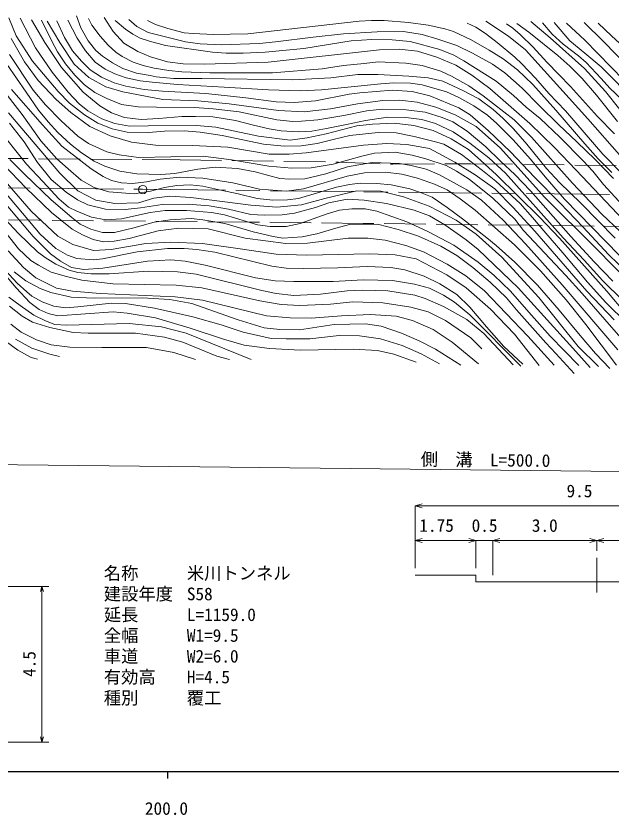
# Model space of a CAD drawing. Units: millimetres, scale not verified, with parts at other scales. Extents: x 40000 to 680000, y 20000 to 380000.
# Drawn here: x 246096 to 332093, y 198715 to 314163 of the extents above; entities that cross this region are included whole.
import ezdxf
from ezdxf.enums import TextEntityAlignment as Align

# ---------------------------------------------------------------- set-up
doc = ezdxf.new("R2010")
doc.units = ezdxf.units.MM
doc.header["$LTSCALE"] = 1000
doc.linetypes.add('CHAIN', pattern=[18.5, 12, -1.5, 3.5, -1.5])
doc.linetypes.add('DASHED', pattern=[7.5, 6, -1.5])
for name, color, linetype, lineweight in [('M-BGD', 7, 'Continuous', 13), ('M-BMK', 2, 'CHAIN', 13), ('M-BMK-SRVR', 3, 'Continuous', 13), ('M-STR-HTXT', 7, 'Continuous', 13), ('M-TTL-BAND', 7, 'Continuous', 25)]:
    doc.layers.add(name, color=color, linetype=linetype, lineweight=lineweight)
doc.styles.add('ＭＳ ゴシック', font='')
doc.styles.get('ＭＳ ゴシック').set_extended_font_data('MS Gothic')

msp = doc.modelspace()

# ---------------------------------------------------------------- linework, layer by layer
at = {"layer": 'M-BGD'}
for points in [[(254855, 314163), (255484, 312439), (256531, 310549), (257638, 309164), (258600, 308371), (260047, 307387), (261525, 306577), (263522, 305903), (265492, 305545), (266348, 305357), (268862, 305132), (272973, 305132), (286100, 304921), (291597, 305243), (295505, 305692), (298371, 305692), (302857, 305489), (305668, 305209), (307790, 304738), (310655, 303375), (313008, 302171), (315076, 300631), (316514, 299365), (317980, 297869), (319914, 295656), (322756, 292127), (324655, 290096), (327710, 287109), (332706, 282053)], [(245065, 313907), (246143, 311277), (248491, 307626), (252210, 303273), (253853, 301583), (256021, 299860), (257936, 298680), (260015, 297880), (262149, 297379), (265267, 297311), (267568, 297533), (270386, 297566), (272698, 297355), (275903, 296898), (281853, 295624), (284868, 295351), (287330, 295406), (289642, 295728), (291957, 296329), (294336, 296896), (298432, 297331), (301047, 297261), (303639, 296771), (306748, 295976), (307916, 295625), (310460, 294148), (313507, 291848), (315447, 290314), (318939, 287067), (320764, 285056), (322673, 282805), (325116, 279949), (328700, 275714), (331346, 272776), (334439, 269713)], [(246679, 313843), (248896, 309561), (251326, 306050), (253618, 303175), (255223, 301473), (256475, 300457), (258516, 299294), (260383, 298635), (262520, 298237), (265218, 298274), (272207, 298350), (274966, 298102), (281155, 296786), (285736, 296233), (288193, 296534), (290915, 297146), (295343, 298275), (297609, 298515), (300767, 298672), (303600, 298358), (306372, 297613), (308991, 296400), (311497, 294895), (313274, 293299), (315564, 291208), (321787, 285062), (324630, 282055), (331504, 274404), (334240, 271125)], [(248336, 313589), (250247, 310347), (252680, 306743), (255820, 303171), (258237, 301172), (259902, 300187), (261795, 299474), (264181, 299200), (266750, 299342), (270065, 299624), (272030, 299659), (274555, 299569), (277826, 299084), (280399, 298380), (282686, 297862), (284436, 297588), (286929, 297408), (288854, 297512), (290979, 297889), (293862, 298493), (296615, 299083), (299820, 299555), (302440, 299515), (304741, 299213), (306742, 298629), (309263, 297434), (311672, 295788), (314410, 293670), (316819, 291430), (325179, 282099), (328234, 278889), (330911, 275909), (333787, 273048)], [(249783, 313566), (251312, 310408), (252090, 309001), (253274, 307267), (254624, 305606), (255987, 304209), (257510, 303120), (259203, 302219), (261338, 301383), (263748, 301042), (266404, 300986), (271904, 300920), (274615, 300726), (278338, 300301), (283788, 299161), (286085, 298934), (287360, 298965), (289732, 299143), (293485, 299784), (296820, 300438), (299062, 300698), (302506, 300595), (305243, 300282), (307702, 299519), (309208, 298879), (311304, 297511), (313979, 295244), (316121, 293199), (318210, 291237), (320432, 288905), (326296, 282285), (329634, 278636), (332354, 275859)], [(250624, 313395), (252434, 310317), (254492, 307193), (256626, 305295), (259071, 303942), (261519, 303213), (267310, 302094), (272365, 301908), (276922, 301492), (284032, 300505), (287760, 300307), (291553, 300730), (295453, 301454), (299123, 301968), (301534, 301980), (304091, 301696), (306784, 300992), (309574, 299868), (312605, 298191), (316125, 295063), (322486, 288001), (329894, 280594), (335142, 275270)], [(251985, 313479), (253117, 311060), (254268, 309147), (255548, 307617), (256812, 306401), (258454, 305326), (260309, 304519), (261991, 304044), (264635, 303534), (267281, 303301), (273546, 302939), (279338, 302326), (283703, 301740), (286292, 301684), (289362, 301916), (294240, 302883), (295786, 303057), (300533, 303432), (303330, 303246), (305921, 302634), (310108, 300869), (311731, 299887), (314347, 297624), (317583, 294540), (321015, 290880), (324760, 287127), (328054, 283651), (331708, 279680), (335927, 275677)], [(253601, 313549), (254921, 310944), (256122, 309122), (257547, 307506), (259007, 306499), (260374, 305801), (262020, 305250), (264050, 304785), (265759, 304614), (269444, 304255), (276198, 303898), (282575, 303486), (287232, 303362), (290267, 303469), (298846, 304348), (300690, 304500), (303123, 304463), (304822, 304238), (308324, 303207), (310090, 302371), (312280, 301202), (314245, 299852), (315584, 298645), (317967, 296275), (320479, 293465), (322566, 290934), (325390, 287718), (333307, 279542)], [(256579, 313795), (257045, 312853), (258251, 311253), (259416, 309947), (260540, 308944), (261435, 308318), (263014, 307485), (264477, 306988), (266083, 306612), (268168, 306284), (270051, 306113), (274090, 305963), (283156, 305928), (290336, 306537), (293420, 307018), (296425, 307292), (298461, 307522), (302417, 307339), (304783, 306988), (307501, 306205), (309039, 305481), (311567, 304053), (313616, 302610), (318110, 299175), (320600, 296655), (326506, 290019), (330778, 285551), (333397, 283032)], [(258820, 313930), (260146, 311915), (261706, 310259), (263708, 309044), (265558, 308272), (267978, 307554), (270256, 307250), (273352, 307181), (282546, 307507), (298633, 309267), (301451, 309364), (304146, 309059), (306905, 308189), (309676, 307059), (311979, 305591), (314564, 303690), (320368, 298632), (323941, 295174), (327070, 291881), (333873, 284671)], [(260444, 313534), (261922, 312242), (262965, 311556), (264053, 310970), (265386, 310516), (267708, 309906), (274492, 308919), (276459, 308803), (278906, 308803), (282108, 308932), (287700, 309455), (294534, 310567), (297508, 310756), (300445, 310719), (303065, 310469), (307340, 309333), (309362, 308505), (310834, 307671), (315474, 304744), (318010, 302661), (319845, 301004), (321864, 299345), (324705, 296635), (328096, 293182), (329470, 291727), (331000, 289811), (333749, 286835)], [(262410, 313632), (263543, 312658), (265201, 311756), (270597, 310437), (272716, 310158), (275752, 310000), (281278, 310164), (283605, 310451), (289068, 311095), (293417, 311572), (298316, 311873), (302124, 311901), (304782, 311506), (307054, 310826), (309791, 309914), (312070, 308806), (314943, 307224), (316732, 305926), (319235, 303740), (321690, 301224), (324549, 298432), (327173, 295996), (329803, 293434), (332433, 290702)], [(265110, 313496), (266261, 312944), (268022, 312333), (270387, 311729), (271723, 311618), (274666, 311495), (277066, 311521), (279611, 311606), (295711, 313429), (297459, 313511), (299288, 313505), (302838, 313244), (305673, 312841), (308092, 312294), (309346, 311898), (311857, 310714), (314464, 309238), (316528, 307967), (318556, 306399), (320794, 304280), (324120, 300546), (328299, 295672), (330220, 293522), (332203, 291532)], [(311315, 313142), (312565, 312523), (313972, 311616), (315631, 310319), (318199, 308206), (319215, 307239), (321194, 305187), (323119, 302956), (325506, 300436), (330894, 294204), (333577, 291514)], [(313978, 313419), (317294, 311230), (319741, 309267), (328750, 299295), (333296, 294121)], [(316982, 313038), (317900, 312424), (318962, 311507), (320841, 309681), (322808, 307495), (324542, 305729), (326233, 303994), (330161, 299629), (332578, 297138)], [(318494, 313057), (320217, 311810), (324393, 308445), (326132, 306910), (327922, 305113), (330005, 302704), (333021, 298896)], [(320512, 313388), (323301, 311027), (328241, 306597), (331285, 303275), (333368, 300643)], [(322170, 313153), (323584, 311532), (325197, 310086), (327401, 308415), (328522, 307446), (330687, 305141), (331915, 303749), (334642, 301197)], [(323886, 313243), (326135, 310565), (328296, 308768), (330675, 306812), (340727, 296645), (345586, 292052), (347430, 290551), (348556, 289798), (350530, 289150), (351456, 289207), (352391, 289426), (353501, 290057), (355018, 291391), (355857, 292631), (359002, 297689), (362562, 303973), (363910, 305939), (367749, 310750), (369081, 312033)], [(325637, 313133), (328326, 310666), (333932, 304872), (341771, 297314), (344359, 295055), (347460, 292572), (348806, 291702), (350267, 291088), (351237, 290941), (352370, 291003), (353645, 291508), (355291, 292819), (356146, 294334), (357140, 296359), (358378, 298815), (360437, 302236), (362442, 305163), (363935, 307038), (365868, 309450), (368548, 312459)], [(328197, 313242), (330991, 310481), (341727, 299433), (345348, 296067), (347380, 294695), (348801, 293895), (349608, 293523), (351017, 293061), (352125, 292972), (352951, 293178), (353942, 293707), (354804, 294575), (356340, 296718), (358585, 300655), (360410, 303630), (362147, 306089), (363732, 308207), (366884, 312559)], [(330234, 313145), (332165, 311282), (334424, 309231), (336865, 306829), (339741, 303836), (343546, 299428), (345442, 297463), (346819, 296403), (348394, 295590), (349908, 295150), (351012, 295047), (352460, 295434), (353513, 296034), (354450, 296822), (355904, 298586), (357515, 301207), (359111, 303704), (361065, 306504), (362844, 308844), (365582, 312247)], [(245380, 310918), (247319, 307525), (249295, 304836), (251886, 302077), (254016, 300217), (256774, 298197), (259720, 296858), (262771, 295926), (266278, 295518), (271588, 295440), (276731, 295197), (282691, 294216), (285572, 294214), (288051, 294380), (296317, 295521), (299674, 295719), (302572, 295590), (305837, 295004), (309525, 293064), (312458, 291190), (315281, 289185), (317933, 286509), (321080, 283087), (328591, 274382), (332561, 270277)], [(245141, 308603), (248592, 303436), (250373, 301323), (252641, 299003), (255048, 296810), (256566, 295726), (259244, 294557), (261027, 294107), (263786, 293739), (273145, 293911), (277233, 293369), (282642, 292444), (285983, 292167), (288754, 292220), (291920, 292734), (296094, 293896), (297903, 294333), (300894, 294481), (303347, 294036), (305345, 293536), (308282, 292573), (309763, 291750), (311582, 290599), (315014, 287862), (318192, 284783), (319432, 283171), (325553, 276686), (327930, 274044), (331206, 270308), (337122, 263498)], [(244767, 307219), (247580, 303139), (249332, 300536), (250749, 298883), (252156, 297346), (253954, 295619), (255564, 294381), (257416, 293182), (258949, 292482), (261088, 291720), (263554, 291367), (267053, 291247), (269049, 291420), (272391, 292049), (274879, 292317), (278098, 292105), (280657, 291645), (284246, 290698), (285639, 290602), (287860, 290621), (290865, 291377), (294030, 292374), (297564, 293000), (301527, 292851), (303219, 292549), (305380, 292015), (307280, 291210), (311251, 289043), (313369, 287528), (316505, 284670), (319727, 281234), (325031, 275307), (333073, 265903)], [(243785, 304009), (246985, 299941), (249708, 296147), (251980, 293518), (253657, 292097), (255531, 290430), (257409, 289365), (259528, 288769), (263158, 288487), (265542, 288839), (267551, 289371), (269326, 289668), (271294, 289761), (273099, 289594), (275699, 289001), (278222, 288484), (280963, 287778), (283208, 287560), (285340, 287604), (286917, 287785), (292430, 289411), (294277, 289813), (295822, 289996), (298267, 289973), (300310, 289767), (303008, 289207), (304540, 288671), (306240, 287971), (308416, 286486), (310642, 284833), (314168, 282100), (315470, 281003), (318193, 278604), (321490, 275259), (324577, 271679), (327643, 268008), (329873, 265403), (331936, 263241)], [(245461, 303555), (249931, 298413), (252746, 295333), (256954, 292073), (258682, 290954), (259890, 290400), (261335, 290043), (262959, 289964), (264943, 290200), (266936, 290575), (269751, 290860), (273099, 290706), (277450, 290067), (281286, 289143), (285197, 288833), (287633, 289165), (293942, 291040), (296468, 291480), (299500, 291585), (301842, 291331), (304138, 290746), (306605, 289846), (308395, 289060), (310298, 287734), (312444, 286116), (318160, 281113), (321886, 277346), (325633, 273172), (328457, 269600), (332905, 263725)], [(244991, 300146), (252442, 291436), (255026, 288902), (257659, 287561), (260385, 287087), (263816, 287146), (265997, 287857), (268335, 288118), (271359, 287939), (280035, 286820), (283814, 286562), (287349, 286870), (290743, 287808), (295381, 288919), (298803, 288873), (302103, 288044), (305816, 286684), (309696, 284655), (312602, 282644), (316331, 279303), (321669, 273502), (327336, 266404), (330289, 263497)], [(243163, 298229), (247636, 292739), (250000, 290266), (252266, 287746), (253683, 286521), (254878, 285969), (257025, 285083), (259084, 284722), (261337, 284864), (265493, 285746), (267657, 286038), (270757, 286061), (274348, 285788), (276249, 285437), (280993, 283999), (282810, 283750), (285158, 283734), (287176, 284163), (291074, 285581), (292869, 286109), (294646, 286299), (296576, 286315), (298268, 285965), (302598, 284426), (305635, 283020), (309371, 281032), (312915, 278584), (315154, 276706), (317551, 274409), (320195, 271368), (323314, 267883), (327452, 263643)], [(245166, 298653), (247275, 295957), (249216, 292994), (251180, 290528), (253353, 288719), (254990, 287589), (256474, 286899), (259014, 286268), (261894, 286200), (264093, 286432), (267239, 286924), (270990, 286979), (274003, 286725), (276822, 286273), (280053, 285458), (281970, 285376), (284576, 285445), (286365, 285651), (289360, 286505), (291306, 287158), (293980, 287677), (296425, 287547), (299635, 287047), (303625, 286123), (305856, 285287), (308087, 283973), (311160, 281805), (312905, 280436), (318696, 274869), (326576, 266183), (329089, 263397)], [(245184, 293449), (247331, 291286), (251204, 287585), (254157, 285029), (255374, 284107), (256918, 283344), (258588, 282883), (260325, 282868), (263112, 283536), (266054, 284394), (268391, 284718), (271407, 284896), (273103, 284725), (276281, 284176), (280351, 282986), (283252, 282292), (284672, 282081), (287448, 282233), (289593, 282708), (292338, 283515), (294312, 284052), (298358, 284061), (301316, 283337), (304282, 282356), (307497, 280886), (309788, 279542), (312115, 277837), (314639, 275680), (317007, 273436), (318453, 271717), (322666, 266946), (324135, 265416), (326756, 262516)], [(242961, 292090), (248310, 285978), (252136, 282354), (254320, 281162), (257299, 280298), (259871, 280413), (264845, 281314), (268457, 281504), (273029, 281303), (278810, 280467), (283695, 279764), (288144, 279589), (297202, 279804), (300909, 279661), (303916, 279055), (308384, 276742), (311134, 274886), (314669, 271813), (318162, 268176), (321701, 263653)], [(244309, 292727), (247534, 289316), (251208, 285789), (254224, 283377), (255704, 282525), (257257, 281865), (258767, 281555), (260278, 281640), (262451, 282035), (266655, 283121), (269620, 283523), (273869, 283391), (279221, 282040), (285094, 281306), (288233, 281329), (294099, 282060), (296923, 282057), (299443, 281762), (302427, 280986), (304970, 280079), (308404, 278304), (311117, 276614), (313830, 274437), (320054, 267917), (323868, 263718)], [(241892, 291762), (249569, 282639), (251867, 280580), (253562, 279589), (254908, 279131), (257239, 278909), (258614, 279079), (263625, 280079), (267981, 280568), (270410, 280572), (272244, 280439), (274857, 280038), (283070, 278033), (285150, 277731), (287620, 277672), (292594, 277763), (296868, 277962), (300256, 277813), (302312, 277465), (305067, 276559), (307364, 275465), (309804, 273921), (311686, 272073), (314101, 269268), (316598, 266397), (319337, 263842)], [(243052, 288809), (248581, 282301), (251084, 279799), (252522, 278739), (254108, 277812), (255898, 277554), (258630, 277748), (265113, 278716), (268454, 278912), (270557, 278761), (273437, 278158), (280713, 276336), (283553, 275889), (286238, 275782), (291949, 275803), (296263, 276018), (300530, 275922), (303690, 275437), (305869, 274855), (307867, 273838), (309463, 272793), (311706, 270960), (319042, 263573)], [(243163, 284610), (246461, 280532), (248257, 278813), (249334, 278145), (251175, 277168), (253412, 276509), (255607, 276006), (260093, 275476), (269247, 275254), (272945, 274890), (281326, 273004), (284429, 272474), (287113, 272334), (291529, 272548), (294760, 272845), (299092, 272724), (303151, 272092), (305658, 271415), (308176, 270187), (311850, 267649), (313407, 266073)], [(244472, 284833), (246467, 282733), (249206, 280104), (250316, 279245), (251876, 278303), (253768, 277436), (255020, 277090), (256943, 276906), (259553, 276931), (265179, 277301), (269448, 277185), (272118, 276856), (281612, 274499), (283699, 274059), (286253, 273784), (290108, 273965), (293981, 274430), (296199, 274549), (299825, 274439), (303716, 273836), (305223, 273327), (307862, 272211), (311268, 270312), (313734, 268272), (317935, 263763)], [(238595, 283682), (246126, 274879), (248103, 272750), (249436, 271735), (250767, 271184), (252130, 270849), (260156, 271411), (262148, 271202), (266268, 270573), (271279, 269052), (276066, 267475), (279063, 266594), (282738, 266098), (287234, 265866), (294841, 266024), (298337, 265813), (300703, 265319), (303912, 264123)], [(244954, 280252), (247177, 277819), (248947, 276352), (251960, 274846), (254252, 274407), (258265, 274079), (269086, 273599), (273074, 273118), (282290, 270863), (285721, 270538), (288778, 270507), (293165, 270830), (297313, 271054), (301043, 270773), (303412, 270170), (306389, 268876), (309114, 267057), (312919, 263899)], [(243290, 278747), (246246, 275583), (247662, 274297), (248381, 273681), (249883, 272866), (251559, 272234), (253232, 272011), (255029, 272127), (259919, 272675), (261918, 272600), (266094, 271936), (271643, 270674), (275746, 269524), (278918, 268472), (282953, 267571), (285129, 267494), (288569, 267494), (292821, 267975), (295737, 267932), (298788, 267511), (301925, 266557), (304652, 265326), (307288, 263888)], [(245847, 277184), (247537, 275907), (249612, 274771), (251113, 274205), (254089, 273529), (257418, 273399), (264328, 273439), (268350, 273221), (271532, 272643), (278190, 270280), (281963, 269113), (284229, 268845), (287085, 268834), (292076, 269601), (296630, 269680), (298869, 269338), (301790, 268355), (304378, 267230), (306739, 266035), (310392, 263735)], [(245065, 273544), (246691, 272313), (248674, 270929), (250361, 270113), (251691, 269595), (253420, 269506), (262441, 269734), (267134, 269247), (270670, 268340), (280092, 264543)], [(245149, 272237), (246972, 270808), (248485, 269928), (250972, 269141), (254337, 268443), (256549, 268352), (263386, 268316), (267573, 267742), (270210, 267054), (275132, 264993), (276978, 264543)], [(245350, 269617), (246823, 268479), (249054, 267352), (251180, 266640), (253883, 266289), (258517, 266280), (264950, 266276), (268906, 265543), (272061, 264511)], [(244742, 267059), (246369, 265858), (248300, 264841), (249196, 264556)], [(246030, 267477), (248382, 266167), (250977, 265287), (252398, 264956)], [(351284, 233385), (347534, 233385), (347534, 232385), (312534, 232385), (312534, 233385), (303784, 233385)]]:
    msp.add_lwpolyline(points, dxfattribs=at)
at = {"layer": 'M-BGD', "linetype": 'DASHED'}
for points in [[(64521, 295924), (134312, 294901), (164880, 294494), (191783, 294206), (217366, 293881), (233518, 293535), (241852, 293602), (269810, 293370), (292726, 293046), (300567, 292753), (311844, 292812), (378841, 291946), (403431, 291719), (427735, 291393), (485049, 290772), (528945, 290241), (559283, 289995)], [(563369, 281386), (478666, 282125), (352156, 283550), (320323, 283919), (296266, 284198), (279804, 284386), (249359, 284642), (214015, 285129), (162040, 285698), (123609, 286126), (103698, 286353), (86363, 286477), (64765, 286740)]]:
    msp.add_lwpolyline(points, dxfattribs=at)
at = {"layer": 'M-BMK'}
msp.add_line((330034, 235885), (330034, 230885), dxfattribs=at)
msp.add_lwpolyline([(64644, 291293), (264362, 289131), (364411, 287985), (464620, 286920), (565013, 285820)], dxfattribs=at)
at = {"layer": 'M-BMK-SRVR'}
msp.add_circle((264418, 289081), 600, dxfattribs=at)
at = {"layer": 'M-STR-HTXT'}
for p, q in [((303784, 243375), (304784, 243675)), ((303784, 234385), (303784, 243385)), ((303784, 243375), (351284, 243375)), ((303784, 243375), (304784, 243075)), ((303784, 238385), (304784, 238685)), ((312534, 238385), (303784, 238385)), ((303784, 238385), (304784, 238085)), ((312534, 238385), (310534, 238385)), ((312534, 238385), (311534, 238685)), ((312534, 238385), (311534, 238685)), ((312534, 238385), (311534, 238085)), ((312534, 238385), (311534, 238085)), ((312534, 234385), (312534, 238395)), ((312534, 238385), (315034, 238385)), ((315034, 238385), (316034, 238685)), ((315034, 238385), (316034, 238685)), ((315034, 233385), (315034, 238395)), ((315034, 238385), (317034, 238385)), ((315034, 238385), (316034, 238085)), ((315034, 238385), (330034, 238385)), ((315034, 238385), (316034, 238085)), ((330034, 238385), (329034, 238685)), ((330034, 238385), (329034, 238085)), ((330034, 238385), (331034, 238685)), ((330034, 236885), (330034, 238395)), ((330034, 238385), (345034, 238385)), ((330034, 238385), (331034, 238085)), ((241157, 231748), (250847, 231748)), ((249847, 231748), (249622, 230998)), ((249847, 209247), (249847, 231748)), ((249847, 231748), (250072, 230998)), ((240533, 209247), (250847, 209247)), ((249847, 209247), (249622, 209997)), ((249847, 209247), (250072, 209997))]:
    msp.add_line(p, q, dxfattribs=at)
msp.add_lwpolyline([(65709, 251279), (263929, 249133), (363953, 247988), (464195, 246922), (565762, 245809)], dxfattribs=at)
at = {"layer": 'M-TTL-BAND'}
for p, q in [((40000, 205000), (579000, 205000)), ((268000, 205000), (268000, 204000))]:
    msp.add_line(p, q, dxfattribs=at)

# ---------------------------------------------------------------- texts
at = {"layer": 'M-STR-HTXT', "style": 'ＭＳ ゴシック'}
msp.add_text('側\u3000溝\u3000L=500.0', height=1833, rotation=359.344, dxfattribs=at).set_placement((313941, 248561), align=Align.BOTTOM_CENTER)
for s, p in [('9.5', (327538, 245539)), ('1.75', (306884, 240549)), ('0.5', (313820, 240549)), ('3.0', (322518, 240549))]:
    msp.add_text(s, height=1833, dxfattribs=at).set_placement(p, align=Align.MIDDLE_CENTER)
for s, p in [('名称', (258788, 232194)), ('米川トンネル', (270788, 232194)), ('建設年度', (258788, 229194)), ('S58', (270788, 229194)), ('延長', (258788, 226194)), ('L=1159.0', (270788, 226194)), ('全幅', (258788, 223194)), ('W1=9.5', (270788, 223194)), ('車道', (258788, 220194)), ('W2=6.0', (270788, 220194)), ('有効高', (258788, 217194)), ('H=4.5', (270788, 217194)), ('種別', (258780, 214175)), ('覆工', (270780, 214175))]:
    msp.add_text(s, height=1833, dxfattribs=at).set_placement(p, align=Align.BOTTOM_LEFT)
msp.add_text('4.5', height=1833, rotation=90, dxfattribs=at).set_placement((248007, 220533), align=Align.MIDDLE_CENTER)
at = {"layer": 'M-TTL-BAND', "style": 'ＭＳ ゴシック'}
msp.add_text('200.0', height=1833, dxfattribs=at).set_placement((267844, 198195), align=Align.BOTTOM_CENTER)

doc.saveas('drawing.dxf')
